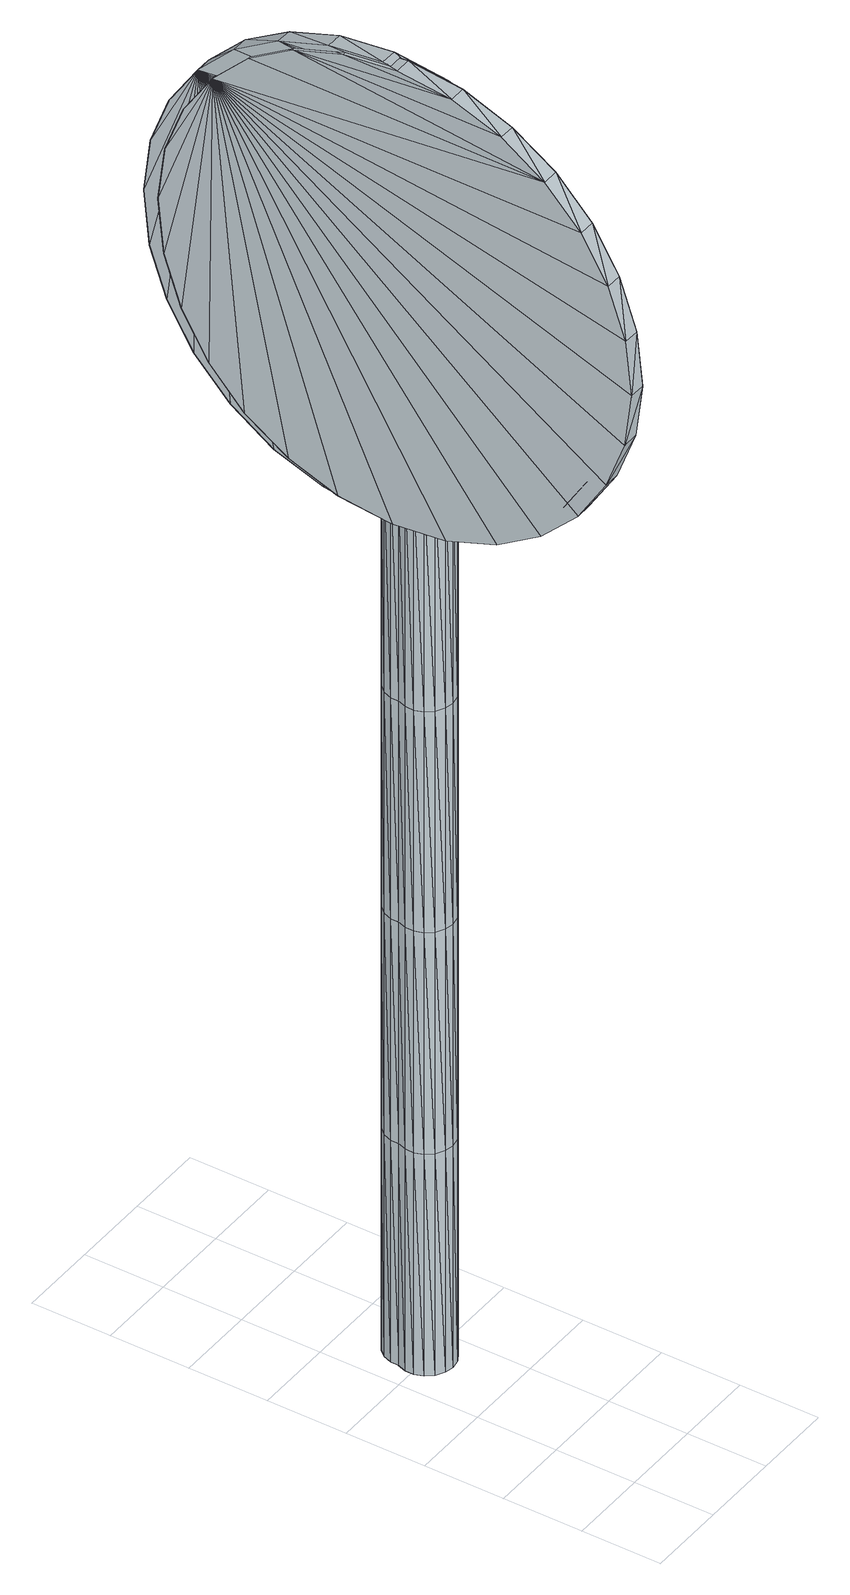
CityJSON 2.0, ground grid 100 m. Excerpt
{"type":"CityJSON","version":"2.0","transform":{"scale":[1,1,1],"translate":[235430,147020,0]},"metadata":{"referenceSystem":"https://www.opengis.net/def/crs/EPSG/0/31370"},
"CityObjects":{
"object1":{"type":"GenericCityObject","attributes":{"cluster":68,"mean_distance_to_centroid":0.174,"new_centroid_x":235377.86,"new_centroid_y":147401.66,"mean_distance_to_camera":8.64,"H1":0,"H2":0,"Z_final":110.26,"cluster2":-1,"proj_x":235378.67,"proj_y":147396.34,"id_line":52611,"bearing_l":81.33,"distance":5.38,"orientation":"left","G_obj":261.33},"geometry":[{"type":"MultiSurface","lod":"2","boundaries":[[[0,1,2]],[[2,1,3]],[[3,1,4]],[[4,1,5]],[[5,1,6]],[[1,7,6]],[[1,8,7]],[[1,9,8]],[[1,10,9]],[[1,11,10]],[[1,12,11]],[[1,13,12]],[[1,14,13]],[[15,14,1]],[[16,15,1]],[[17,16,1]],[[18,17,1]],[[0,18,1]],[[19,20,0]],[[19,0,2]],[[21,19,2]],[[21,2,3]],[[21,3,22]],[[22,3,4]],[[22,4,23]],[[23,4,5]],[[23,5,24]],[[24,5,6]],[[24,6,25]],[[25,6,7]],[[25,7,26]],[[26,7,8]],[[26,8,27]],[[8,9,27]],[[27,9,28]],[[9,10,28]],[[10,29,28]],[[10,11,29]],[[11,30,29]],[[11,12,30]],[[30,12,31]],[[31,12,13]],[[31,13,32]],[[32,13,14]],[[32,14,33]],[[33,14,15]],[[33,15,34]],[[34,15,16]],[[34,16,35]],[[35,16,17]],[[36,35,17]],[[18,36,17]],[[20,36,18]],[[20,18,0]],[[37,38,20]],[[37,20,19]],[[39,37,19]],[[21,39,19]],[[39,21,40]],[[40,21,22]],[[40,22,41]],[[41,22,23]],[[41,23,42]],[[42,23,24]],[[42,24,43]],[[43,24,25]],[[43,25,44]],[[44,25,26]],[[26,45,44]],[[26,27,45]],[[27,46,45]],[[27,28,46]],[[28,47,46]],[[28,29,47]],[[47,29,48]],[[29,30,48]],[[48,30,49]],[[49,30,31]],[[49,31,50]],[[50,31,32]],[[50,32,51]],[[51,32,33]],[[51,33,52]],[[52,33,34]],[[52,34,53]],[[53,34,35]],[[54,53,35]],[[54,35,36]],[[38,54,36]],[[38,36,20]],[[55,56,38]],[[55,38,37]],[[57,55,37]],[[57,37,39]],[[57,39,58]],[[58,39,40]],[[58,40,59]],[[59,40,41]],[[59,41,60]],[[60,41,42]],[[60,42,61]],[[61,42,43]],[[61,43,62]],[[62,43,44]],[[44,63,62]],[[44,45,63]],[[45,64,63]],[[45,46,64]],[[46,65,64]],[[46,47,65]],[[47,66,65]],[[47,48,66]],[[66,48,67]],[[67,48,49]],[[67,49,68]],[[68,49,50]],[[68,50,69]],[[69,50,51]],[[69,51,70]],[[70,51,52]],[[70,52,71]],[[71,52,53]],[[72,71,53]],[[72,53,54]],[[56,72,54]],[[56,54,38]],[[73,74,56]],[[73,56,55]],[[75,73,55]],[[75,55,57]],[[75,57,76]],[[76,57,58]],[[76,58,77]],[[77,58,59]],[[77,59,78]],[[78,59,60]],[[78,60,79]],[[79,60,61]],[[79,61,80]],[[80,61,62]],[[62,81,80]],[[62,63,81]],[[63,82,81]],[[63,64,82]],[[64,83,82]],[[64,65,83]],[[65,84,83]],[[65,66,84]],[[84,66,85]],[[85,66,67]],[[85,67,86]],[[86,67,68]],[[86,68,87]],[[87,68,69]],[[87,69,88]],[[88,69,70]],[[88,70,89]],[[89,70,71]],[[90,89,71]],[[90,71,72]],[[74,90,72]],[[74,72,56]],[[91,92,74]],[[91,74,73]],[[93,91,73]],[[93,73,75]],[[93,75,94]],[[94,75,76]],[[94,76,95]],[[95,76,77]],[[95,77,96]],[[96,77,78]],[[96,78,97]],[[97,78,79]],[[97,79,98]],[[98,79,80]],[[80,99,98]],[[80,81,99]],[[81,100,99]],[[81,82,100]],[[82,101,100]],[[82,83,101]],[[83,102,101]],[[83,84,102]],[[102,84,103]],[[103,84,85]],[[103,85,104]],[[104,85,86]],[[104,86,105]],[[105,86,87]],[[105,87,106]],[[106,87,88]],[[106,88,107]],[[107,88,89]],[[108,107,89]],[[108,89,90]],[[92,108,90]],[[92,90,74]],[[92,91,109]],[[91,93,109]],[[93,94,109]],[[94,95,109]],[[95,96,109]],[[109,96,97]],[[109,97,98]],[[109,98,99]],[[109,99,100]],[[109,100,101]],[[109,101,102]],[[109,102,103]],[[109,103,104]],[[105,109,104]],[[106,109,105]],[[107,109,106]],[[108,109,107]],[[92,109,108]],[[110,111,112]],[[113,112,114]],[[115,112,113]],[[116,112,115]],[[117,112,116]],[[118,112,117]],[[119,112,118]],[[120,112,119]],[[121,112,120]],[[122,112,121]],[[122,123,112]],[[123,110,112]],[[111,124,112]],[[124,125,112]],[[125,126,112]],[[126,127,112]],[[127,128,112]],[[128,129,112]],[[129,130,112]],[[130,131,112]],[[112,131,132]],[[131,133,132]],[[131,134,133]],[[133,134,135]],[[133,135,136]],[[135,137,136]],[[133,136,138]],[[136,139,138]],[[136,137,139]],[[137,140,139]],[[137,135,140]],[[135,141,140]],[[135,134,141]],[[134,142,141]],[[134,131,142]],[[131,143,142]],[[131,130,143]],[[143,130,144]],[[144,130,129]],[[144,129,145]],[[145,129,128]],[[145,128,146]],[[146,127,147]],[[147,127,126]],[[147,126,148]],[[148,126,125]],[[148,125,149]],[[149,125,124]],[[150,149,124]],[[150,124,111]],[[151,150,111]],[[151,111,110]],[[152,151,110]],[[152,110,123]],[[146,128,127]],[[153,123,122]],[[154,153,122]],[[154,122,121]],[[155,154,121]],[[155,121,120]],[[156,155,120]],[[156,120,119]],[[157,156,119]],[[157,119,118]],[[157,118,158]],[[158,118,117]],[[158,117,159]],[[153,152,123]],[[159,117,116]],[[159,116,160]],[[160,116,115]],[[160,115,161]],[[161,115,113]],[[161,113,162]],[[162,113,114]],[[162,114,163]],[[163,114,112]],[[163,112,164]],[[164,112,132]],[[132,165,164]],[[132,133,165]],[[133,138,165]],[[138,139,140]],[[161,162,163]],[[160,161,163]],[[159,160,163]],[[158,159,163]],[[157,158,163]],[[156,157,163]],[[155,156,163]],[[154,155,163]],[[153,154,163]],[[153,163,152]],[[152,163,151]],[[151,163,150]],[[150,163,149]],[[149,163,148]],[[148,163,147]],[[147,163,146]],[[146,163,145]],[[145,163,144]],[[144,163,143]],[[143,163,142]],[[163,164,142]],[[142,164,165]],[[142,165,141]],[[165,140,141]],[[165,138,140]],[[166,167,168]],[[168,167,169]],[[170,168,169]],[[170,169,171]],[[170,171,172]],[[172,171,173]],[[172,173,174]],[[174,173,175]],[[174,175,176]],[[176,175,177]],[[176,177,178]],[[178,177,179]],[[178,179,180]],[[180,179,181]],[[180,181,182]],[[182,181,183]],[[182,183,184]],[[184,183,185]],[[184,185,186]],[[186,185,187]],[[186,187,188]],[[188,187,189]],[[188,189,190]],[[190,189,191]],[[192,190,191]],[[192,191,193]],[[194,192,193]],[[194,193,195]],[[196,194,195]],[[196,195,197]],[[198,196,197]],[[198,197,199]],[[200,198,199]],[[200,199,201]],[[202,200,201]],[[202,201,203]],[[204,202,203]],[[204,203,205]],[[206,204,205]],[[206,205,207]],[[208,206,207]],[[208,207,209]],[[210,208,209]],[[210,209,211]],[[212,210,211]],[[212,211,213]],[[214,212,213]],[[214,213,215]],[[216,214,215]],[[216,215,217]],[[216,217,218]],[[218,217,219]],[[218,219,220]],[[220,219,221]],[[220,221,222]],[[222,221,223]],[[222,223,224]],[[224,223,225]],[[224,225,226]],[[226,225,227]],[[226,227,228]],[[228,227,229]],[[228,229,230]],[[230,229,231]],[[230,231,232]],[[232,231,233]],[[232,233,234]],[[234,233,235]],[[234,235,236]],[[236,235,237]],[[238,236,237]],[[238,237,239]],[[238,239,240]],[[240,239,241]],[[241,242,240]],[[241,243,242]],[[242,243,244]],[[244,243,245]],[[244,245,246]],[[246,245,247]],[[246,247,248]],[[248,247,249]],[[248,249,250]],[[250,249,251]],[[250,251,252]],[[252,251,253]],[[252,253,254]],[[254,253,255]],[[254,255,256]],[[256,255,257]],[[256,257,258]],[[258,257,259]],[[258,259,260]],[[260,259,261]],[[260,261,262]],[[262,261,263]],[[262,263,264]],[[264,263,265]],[[264,265,266]],[[266,265,267]],[[267,268,266]],[[267,269,268]],[[269,270,268]],[[269,271,270]],[[271,272,270]],[[271,273,272]],[[273,274,272]],[[273,275,274]],[[275,276,274]],[[275,277,276]],[[277,278,276]],[[277,279,278]],[[279,280,278]],[[279,281,280]],[[281,282,280]],[[281,283,282]],[[283,284,282]],[[283,285,284]],[[285,286,284]],[[285,287,286]],[[287,288,286]],[[287,289,288]],[[288,289,290]],[[290,289,291]],[[290,291,292]],[[292,291,293]],[[292,293,294]],[[294,293,295]],[[294,295,296]],[[296,295,297]],[[296,297,298]],[[298,297,299]],[[298,299,300]],[[300,299,301]],[[300,301,302]],[[302,301,303]],[[302,303,304]],[[304,303,305]],[[304,305,306]],[[306,305,307]],[[306,307,308]],[[308,307,309]],[[308,309,310]],[[310,309,311]],[[311,166,310]],[[311,167,166]],[[169,167,311]],[[169,311,171]],[[171,311,309]],[[173,171,309]],[[173,309,307]],[[175,173,307]],[[175,307,305]],[[177,175,305]],[[177,305,303]],[[179,177,303]],[[179,303,301]],[[181,179,301]],[[181,301,299]],[[183,181,299]],[[183,299,297]],[[183,297,295]],[[185,183,295]],[[185,295,293]],[[187,185,293]],[[187,293,291]],[[189,187,291]],[[189,291,289]],[[189,289,287]],[[189,287,285]],[[191,189,285]],[[191,285,283]],[[193,191,283]],[[195,193,283]],[[195,283,281]],[[197,195,281]],[[199,197,281]],[[201,199,281]],[[201,281,279]],[[203,201,279]],[[205,203,279]],[[205,279,277]],[[205,277,207]],[[207,277,209]],[[209,277,275]],[[209,275,211]],[[211,275,273]],[[211,273,213]],[[213,273,271]],[[213,271,215]],[[215,271,269]],[[215,269,217]],[[217,269,219]],[[219,269,267]],[[219,267,221]],[[221,267,265]],[[221,265,223]],[[223,265,263]],[[223,263,225]],[[225,263,261]],[[225,261,227]],[[227,261,259]],[[227,259,229]],[[229,259,257]],[[229,257,255]],[[229,255,231]],[[231,255,253]],[[231,253,233]],[[233,253,251]],[[233,251,235]],[[251,249,235]],[[235,249,247]],[[235,247,237]],[[247,245,237]],[[237,245,243]],[[237,243,239]],[[239,243,241]],[[238,240,242]],[[168,310,166]],[[170,310,168]],[[170,308,310]],[[172,308,170]],[[172,306,308]],[[174,306,172]],[[174,304,306]],[[176,304,174]],[[176,302,304]],[[178,302,176]],[[178,300,302]],[[180,300,178]],[[180,298,300]],[[182,298,180]],[[182,296,298]],[[182,294,296]],[[184,294,182]],[[184,292,294]],[[186,292,184]],[[186,290,292]],[[188,290,186]],[[188,288,290]],[[188,286,288]],[[188,284,286]],[[190,284,188]],[[190,282,284]],[[192,282,190]],[[194,282,192]],[[194,280,282]],[[196,280,194]],[[198,280,196]],[[200,280,198]],[[200,278,280]],[[202,278,200]],[[204,278,202]],[[204,276,278]],[[204,206,276]],[[206,208,276]],[[208,274,276]],[[208,210,274]],[[210,272,274]],[[210,212,272]],[[212,270,272]],[[212,214,270]],[[214,268,270]],[[214,216,268]],[[216,218,268]],[[218,266,268]],[[218,220,266]],[[220,264,266]],[[220,222,264]],[[222,262,264]],[[222,224,262]],[[224,260,262]],[[224,226,260]],[[226,258,260]],[[226,228,258]],[[228,256,258]],[[228,254,256]],[[228,230,254]],[[230,252,254]],[[230,232,252]],[[232,250,252]],[[232,234,250]],[[250,234,248]],[[234,246,248]],[[234,236,246]],[[246,236,244]],[[236,242,244]],[[236,238,242]],[[312,313,314]],[[314,313,315]],[[316,314,315]],[[316,315,317]],[[316,317,318]],[[318,317,319]],[[318,319,320]],[[320,319,321]],[[320,321,322]],[[322,321,323]],[[322,323,324]],[[324,323,325]],[[324,325,326]],[[326,325,327]],[[326,327,328]],[[328,327,329]],[[328,329,330]],[[330,329,331]],[[330,331,332]],[[332,331,333]],[[332,333,334]],[[334,333,335]],[[334,335,336]],[[336,335,337]],[[338,336,337]],[[338,337,339]],[[340,338,339]],[[340,339,341]],[[342,340,341]],[[342,341,343]],[[344,342,343]],[[344,343,345]],[[346,344,345]],[[346,345,347]],[[348,346,347]],[[348,347,349]],[[350,348,349]],[[350,349,351]],[[352,350,351]],[[352,351,353]],[[354,352,353]],[[354,353,355]],[[356,354,355]],[[356,355,357]],[[358,356,357]],[[358,357,359]],[[360,358,359]],[[360,359,361]],[[362,360,361]],[[362,361,363]],[[362,363,364]],[[364,363,365]],[[364,365,366]],[[366,365,367]],[[366,367,368]],[[368,367,369]],[[368,369,370]],[[370,369,371]],[[370,371,372]],[[372,371,373]],[[372,373,374]],[[374,373,375]],[[374,375,376]],[[376,375,377]],[[376,377,378]],[[378,377,379]],[[378,379,380]],[[380,379,381]],[[380,381,382]],[[382,381,383]],[[384,382,383]],[[384,383,385]],[[384,385,386]],[[386,385,387]],[[387,388,386]],[[387,389,388]],[[388,389,390]],[[390,389,391]],[[390,391,392]],[[392,391,393]],[[392,393,394]],[[394,393,395]],[[394,395,396]],[[396,395,397]],[[396,397,398]],[[398,397,399]],[[398,399,400]],[[400,399,401]],[[400,401,402]],[[402,401,403]],[[402,403,404]],[[404,403,405]],[[404,405,406]],[[406,405,407]],[[406,407,408]],[[408,407,409]],[[408,409,410]],[[410,409,411]],[[410,411,412]],[[412,411,413]],[[413,414,412]],[[413,415,414]],[[415,416,414]],[[415,417,416]],[[417,418,416]],[[417,419,418]],[[419,420,418]],[[419,421,420]],[[421,422,420]],[[421,423,422]],[[423,424,422]],[[423,425,424]],[[425,426,424]],[[425,427,426]],[[427,428,426]],[[427,429,428]],[[429,430,428]],[[429,431,430]],[[431,432,430]],[[431,433,432]],[[433,434,432]],[[433,435,434]],[[434,435,436]],[[436,435,437]],[[436,437,438]],[[438,437,439]],[[438,439,440]],[[440,439,441]],[[440,441,442]],[[442,441,443]],[[442,443,444]],[[444,443,445]],[[444,445,446]],[[446,445,447]],[[446,447,448]],[[448,447,449]],[[448,449,450]],[[450,449,451]],[[450,451,452]],[[452,451,453]],[[452,453,454]],[[454,453,455]],[[454,455,456]],[[456,455,457]],[[457,312,456]],[[457,313,312]],[[315,313,457]],[[315,457,317]],[[317,457,455]],[[319,317,455]],[[319,455,453]],[[321,319,453]],[[321,453,451]],[[323,321,451]],[[323,451,449]],[[325,323,449]],[[325,449,447]],[[327,325,447]],[[327,447,445]],[[329,327,445]],[[329,445,443]],[[329,443,441]],[[331,329,441]],[[331,441,439]],[[333,331,439]],[[333,439,437]],[[335,333,437]],[[335,437,435]],[[335,435,433]],[[335,433,431]],[[337,335,431]],[[337,431,429]],[[339,337,429]],[[341,339,429]],[[341,429,427]],[[343,341,427]],[[345,343,427]],[[347,345,427]],[[347,427,425]],[[349,347,425]],[[351,349,425]],[[351,425,423]],[[351,423,353]],[[353,423,355]],[[355,423,421]],[[355,421,357]],[[357,421,419]],[[357,419,359]],[[359,419,417]],[[359,417,361]],[[361,417,415]],[[361,415,363]],[[363,415,365]],[[365,415,413]],[[365,413,367]],[[367,413,411]],[[367,411,369]],[[369,411,409]],[[369,409,371]],[[371,409,407]],[[371,407,373]],[[373,407,405]],[[373,405,375]],[[375,405,403]],[[375,403,401]],[[375,401,377]],[[377,401,399]],[[377,399,379]],[[379,399,397]],[[379,397,381]],[[397,395,381]],[[381,395,393]],[[381,393,383]],[[393,391,383]],[[383,391,389]],[[383,389,385]],[[385,389,387]],[[384,386,388]],[[314,456,312]],[[316,456,314]],[[316,454,456]],[[318,454,316]],[[318,452,454]],[[320,452,318]],[[320,450,452]],[[322,450,320]],[[322,448,450]],[[324,448,322]],[[324,446,448]],[[326,446,324]],[[326,444,446]],[[328,444,326]],[[328,442,444]],[[328,440,442]],[[330,440,328]],[[330,438,440]],[[332,438,330]],[[332,436,438]],[[334,436,332]],[[334,434,436]],[[334,432,434]],[[334,430,432]],[[336,430,334]],[[336,428,430]],[[338,428,336]],[[340,428,338]],[[340,426,428]],[[342,426,340]],[[344,426,342]],[[346,426,344]],[[346,424,426]],[[348,424,346]],[[350,424,348]],[[350,422,424]],[[350,352,422]],[[352,354,422]],[[354,420,422]],[[354,356,420]],[[356,418,420]],[[356,358,418]],[[358,416,418]],[[358,360,416]],[[360,414,416]],[[360,362,414]],[[362,364,414]],[[364,412,414]],[[364,366,412]],[[366,410,412]],[[366,368,410]],[[368,408,410]],[[368,370,408]],[[370,406,408]],[[370,372,406]],[[372,404,406]],[[372,374,404]],[[374,402,404]],[[374,400,402]],[[374,376,400]],[[376,398,400]],[[376,378,398]],[[378,396,398]],[[378,380,396]],[[396,380,394]],[[380,392,394]],[[380,382,392]],[[392,382,390]],[[382,388,390]],[[382,384,388]]]}]},
"object2":{"type":"GenericCityObject","attributes":{"cluster":67,"mean_distance_to_centroid":0.0641,"new_centroid_x":235381.95,"new_centroid_y":147422.71,"mean_distance_to_camera":8.84,"H1":0,"H2":0,"Z_final":111.17,"cluster2":-1,"proj_x":235376.23,"proj_y":147419.39,"id_line":25244,"bearing_l":149.86,"distance":6.61,"orientation":"left","G_obj":329.86},"geometry":[{"type":"MultiSurface","lod":"2","boundaries":[[[458,459,460]],[[460,459,461]],[[461,459,462]],[[462,459,463]],[[463,459,464]],[[459,465,464]],[[459,466,465]],[[459,467,466]],[[459,468,467]],[[459,469,468]],[[459,470,469]],[[459,471,470]],[[459,472,471]],[[473,472,459]],[[474,473,459]],[[475,474,459]],[[476,475,459]],[[458,476,459]],[[477,478,458]],[[477,458,460]],[[479,477,460]],[[479,460,461]],[[479,461,480]],[[480,461,462]],[[480,462,481]],[[481,462,463]],[[481,463,482]],[[482,463,464]],[[482,464,483]],[[483,464,465]],[[483,465,484]],[[484,465,466]],[[484,466,485]],[[466,467,485]],[[485,467,486]],[[467,468,486]],[[468,487,486]],[[468,469,487]],[[469,488,487]],[[469,470,488]],[[488,470,489]],[[489,470,471]],[[489,471,490]],[[490,471,472]],[[490,472,491]],[[491,472,473]],[[491,473,492]],[[492,473,474]],[[492,474,493]],[[493,474,475]],[[494,493,475]],[[476,494,475]],[[478,494,476]],[[478,476,458]],[[495,496,478]],[[495,478,477]],[[497,495,477]],[[479,497,477]],[[497,479,498]],[[498,479,480]],[[498,480,499]],[[499,480,481]],[[499,481,500]],[[500,481,482]],[[500,482,501]],[[501,482,483]],[[501,483,502]],[[502,483,484]],[[484,503,502]],[[484,485,503]],[[485,504,503]],[[485,486,504]],[[486,505,504]],[[486,487,505]],[[505,487,506]],[[487,488,506]],[[506,488,507]],[[507,488,489]],[[507,489,508]],[[508,489,490]],[[508,490,509]],[[509,490,491]],[[509,491,510]],[[510,491,492]],[[510,492,511]],[[511,492,493]],[[512,511,493]],[[512,493,494]],[[496,512,494]],[[496,494,478]],[[513,514,496]],[[513,496,495]],[[515,513,495]],[[515,495,497]],[[515,497,516]],[[516,497,498]],[[516,498,517]],[[517,498,499]],[[517,499,518]],[[518,499,500]],[[518,500,519]],[[519,500,501]],[[519,501,520]],[[520,501,502]],[[502,521,520]],[[502,503,521]],[[503,522,521]],[[503,504,522]],[[504,523,522]],[[504,505,523]],[[505,524,523]],[[505,506,524]],[[524,506,525]],[[525,506,507]],[[525,507,526]],[[526,507,508]],[[526,508,527]],[[527,508,509]],[[527,509,528]],[[528,509,510]],[[528,510,529]],[[529,510,511]],[[530,529,511]],[[530,511,512]],[[514,530,512]],[[514,512,496]],[[531,532,514]],[[531,514,513]],[[533,531,513]],[[533,513,515]],[[533,515,534]],[[534,515,516]],[[534,516,535]],[[535,516,517]],[[535,517,536]],[[536,517,518]],[[536,518,537]],[[537,518,519]],[[537,519,538]],[[538,519,520]],[[520,539,538]],[[520,521,539]],[[521,540,539]],[[521,522,540]],[[522,541,540]],[[522,523,541]],[[523,542,541]],[[523,524,542]],[[542,524,543]],[[543,524,525]],[[543,525,544]],[[544,525,526]],[[544,526,545]],[[545,526,527]],[[545,527,546]],[[546,527,528]],[[546,528,547]],[[547,528,529]],[[548,547,529]],[[548,529,530]],[[532,548,530]],[[532,530,514]],[[549,550,532]],[[549,532,531]],[[551,549,531]],[[551,531,533]],[[551,533,552]],[[552,533,534]],[[552,534,553]],[[553,534,535]],[[553,535,554]],[[554,535,536]],[[554,536,555]],[[555,536,537]],[[555,537,556]],[[556,537,538]],[[538,557,556]],[[538,539,557]],[[539,558,557]],[[539,540,558]],[[540,559,558]],[[540,541,559]],[[541,560,559]],[[541,542,560]],[[560,542,561]],[[561,542,543]],[[561,543,562]],[[562,543,544]],[[562,544,563]],[[563,544,545]],[[563,545,564]],[[564,545,546]],[[564,546,565]],[[565,546,547]],[[566,565,547]],[[566,547,548]],[[550,566,548]],[[550,548,532]],[[550,549,567]],[[549,551,567]],[[551,552,567]],[[552,553,567]],[[553,554,567]],[[567,554,555]],[[567,555,556]],[[567,556,557]],[[567,557,558]],[[567,558,559]],[[567,559,560]],[[567,560,561]],[[567,561,562]],[[563,567,562]],[[564,567,563]],[[565,567,564]],[[566,567,565]],[[550,567,566]],[[568,569,570]],[[571,570,572]],[[573,570,571]],[[574,570,573]],[[575,570,574]],[[576,570,575]],[[577,570,576]],[[578,570,577]],[[579,570,578]],[[580,570,579]],[[580,581,570]],[[581,568,570]],[[569,582,570]],[[582,583,570]],[[583,584,570]],[[584,585,570]],[[585,586,570]],[[586,587,570]],[[587,588,570]],[[588,589,570]],[[570,589,590]],[[589,591,590]],[[589,592,591]],[[591,592,593]],[[591,593,594]],[[593,595,594]],[[591,594,596]],[[594,597,596]],[[594,595,597]],[[595,598,597]],[[595,593,598]],[[593,599,598]],[[593,592,599]],[[592,600,599]],[[592,589,600]],[[589,601,600]],[[589,588,601]],[[601,588,602]],[[602,588,587]],[[602,587,603]],[[603,587,586]],[[603,586,604]],[[604,585,605]],[[605,585,584]],[[605,584,606]],[[606,584,583]],[[606,583,607]],[[607,583,582]],[[608,607,582]],[[608,582,569]],[[609,608,569]],[[609,569,568]],[[610,609,568]],[[610,568,581]],[[604,586,585]],[[611,581,580]],[[612,611,580]],[[612,580,579]],[[613,612,579]],[[613,579,578]],[[614,613,578]],[[614,578,577]],[[615,614,577]],[[615,577,576]],[[615,576,616]],[[616,576,575]],[[616,575,617]],[[611,610,581]],[[617,575,574]],[[617,574,618]],[[618,574,573]],[[618,573,619]],[[619,573,571]],[[619,571,620]],[[620,571,572]],[[620,572,621]],[[621,572,570]],[[621,570,622]],[[622,570,590]],[[590,623,622]],[[590,591,623]],[[591,596,623]],[[596,597,598]],[[619,620,621]],[[618,619,621]],[[617,618,621]],[[616,617,621]],[[615,616,621]],[[614,615,621]],[[613,614,621]],[[612,613,621]],[[611,612,621]],[[611,621,610]],[[610,621,609]],[[609,621,608]],[[608,621,607]],[[607,621,606]],[[606,621,605]],[[605,621,604]],[[604,621,603]],[[603,621,602]],[[602,621,601]],[[601,621,600]],[[621,622,600]],[[600,622,623]],[[600,623,599]],[[623,598,599]],[[623,596,598]],[[624,625,626]],[[626,625,627]],[[628,626,627]],[[628,627,629]],[[628,629,630]],[[630,629,631]],[[630,631,632]],[[632,631,633]],[[632,633,634]],[[634,633,635]],[[634,635,636]],[[636,635,637]],[[636,637,638]],[[638,637,639]],[[638,639,640]],[[640,639,641]],[[640,641,642]],[[642,641,643]],[[642,643,644]],[[644,643,645]],[[644,645,646]],[[646,645,647]],[[646,647,648]],[[648,647,649]],[[650,648,649]],[[650,649,651]],[[652,650,651]],[[652,651,653]],[[654,652,653]],[[654,653,655]],[[656,654,655]],[[656,655,657]],[[658,656,657]],[[658,657,659]],[[660,658,659]],[[660,659,661]],[[662,660,661]],[[662,661,663]],[[664,662,663]],[[664,663,665]],[[666,664,665]],[[666,665,667]],[[668,666,667]],[[668,667,669]],[[670,668,669]],[[670,669,671]],[[672,670,671]],[[672,671,673]],[[674,672,673]],[[674,673,675]],[[674,675,676]],[[676,675,677]],[[676,677,678]],[[678,677,679]],[[678,679,680]],[[680,679,681]],[[680,681,682]],[[682,681,683]],[[682,683,684]],[[684,683,685]],[[684,685,686]],[[686,685,687]],[[686,687,688]],[[688,687,689]],[[688,689,690]],[[690,689,691]],[[690,691,692]],[[692,691,693]],[[692,693,694]],[[694,693,695]],[[694,695,696]],[[696,695,697]],[[698,696,697]],[[698,697,699]],[[698,699,700]],[[700,699,701]],[[701,702,700]],[[701,703,702]],[[702,703,704]],[[704,703,705]],[[704,705,706]],[[706,705,707]],[[706,707,708]],[[708,707,709]],[[708,709,710]],[[710,709,711]],[[710,711,712]],[[712,711,713]],[[712,713,714]],[[714,713,715]],[[714,715,716]],[[716,715,717]],[[716,717,718]],[[718,717,719]],[[718,719,720]],[[720,719,721]],[[720,721,722]],[[722,721,723]],[[722,723,724]],[[724,723,725]],[[724,725,726]],[[726,725,727]],[[727,728,726]],[[727,729,728]],[[729,730,728]],[[729,731,730]],[[731,732,730]],[[731,733,732]],[[733,734,732]],[[733,735,734]],[[735,736,734]],[[735,737,736]],[[737,738,736]],[[737,739,738]],[[739,740,738]],[[739,741,740]],[[741,742,740]],[[741,743,742]],[[743,744,742]],[[743,745,744]],[[745,746,744]],[[745,747,746]],[[747,748,746]],[[747,749,748]],[[748,749,750]],[[750,749,751]],[[750,751,752]],[[752,751,753]],[[752,753,754]],[[754,753,755]],[[754,755,756]],[[756,755,757]],[[756,757,758]],[[758,757,759]],[[758,759,760]],[[760,759,761]],[[760,761,762]],[[762,761,763]],[[762,763,764]],[[764,763,765]],[[764,765,766]],[[766,765,767]],[[766,767,768]],[[768,767,769]],[[768,769,770]],[[770,769,771]],[[771,624,770]],[[771,625,624]],[[627,625,771]],[[627,771,629]],[[629,771,769]],[[631,629,769]],[[631,769,767]],[[633,631,767]],[[633,767,765]],[[635,633,765]],[[635,765,763]],[[637,635,763]],[[637,763,761]],[[639,637,761]],[[639,761,759]],[[641,639,759]],[[641,759,757]],[[641,757,755]],[[643,641,755]],[[643,755,753]],[[645,643,753]],[[645,753,751]],[[647,645,751]],[[647,751,749]],[[647,749,747]],[[647,747,745]],[[649,647,745]],[[649,745,743]],[[651,649,743]],[[653,651,743]],[[653,743,741]],[[655,653,741]],[[657,655,741]],[[659,657,741]],[[659,741,739]],[[661,659,739]],[[663,661,739]],[[663,739,737]],[[663,737,665]],[[665,737,667]],[[667,737,735]],[[667,735,669]],[[669,735,733]],[[669,733,671]],[[671,733,731]],[[671,731,673]],[[673,731,729]],[[673,729,675]],[[675,729,677]],[[677,729,727]],[[677,727,679]],[[679,727,681]],[[681,727,725]],[[681,725,683]],[[683,725,723]],[[683,723,685]],[[685,723,721]],[[685,721,687]],[[687,721,719]],[[687,719,689]],[[689,719,717]],[[689,717,715]],[[689,715,691]],[[691,715,713]],[[691,713,693]],[[693,713,711]],[[693,711,695]],[[711,709,695]],[[695,709,707]],[[695,707,697]],[[707,705,697]],[[697,705,703]],[[697,703,699]],[[699,703,701]],[[698,700,702]],[[626,770,624]],[[628,770,626]],[[628,768,770]],[[630,768,628]],[[630,766,768]],[[632,766,630]],[[632,764,766]],[[634,764,632]],[[634,762,764]],[[636,762,634]],[[636,760,762]],[[638,760,636]],[[638,758,760]],[[640,758,638]],[[640,756,758]],[[640,754,756]],[[642,754,640]],[[642,752,754]],[[644,752,642]],[[644,750,752]],[[646,750,644]],[[646,748,750]],[[646,746,748]],[[646,744,746]],[[648,744,646]],[[648,742,744]],[[650,742,648]],[[652,742,650]],[[652,740,742]],[[654,740,652]],[[656,740,654]],[[658,740,656]],[[658,738,740]],[[660,738,658]],[[662,738,660]],[[662,736,738]],[[662,664,736]],[[664,666,736]],[[666,734,736]],[[666,668,734]],[[668,732,734]],[[668,670,732]],[[670,730,732]],[[670,672,730]],[[672,728,730]],[[672,674,728]],[[674,676,728]],[[676,726,728]],[[676,678,726]],[[678,680,726]],[[680,724,726]],[[680,682,724]],[[682,722,724]],[[682,684,722]],[[684,720,722]],[[684,686,720]],[[686,718,720]],[[686,688,718]],[[688,716,718]],[[688,714,716]],[[688,690,714]],[[690,712,714]],[[690,692,712]],[[692,710,712]],[[692,694,710]],[[710,694,708]],[[694,706,708]],[[694,696,706]],[[706,696,704]],[[696,702,704]],[[696,698,702]],[[772,773,774]],[[774,773,775]],[[776,774,775]],[[776,775,777]],[[776,777,778]],[[778,777,779]],[[778,779,780]],[[780,779,781]],[[780,781,782]],[[782,781,783]],[[782,783,784]],[[784,783,785]],[[784,785,786]],[[786,785,787]],[[786,787,788]],[[788,787,789]],[[788,789,790]],[[790,789,791]],[[790,791,792]],[[792,791,793]],[[792,793,794]],[[794,793,795]],[[794,795,796]],[[796,795,797]],[[798,796,797]],[[798,797,799]],[[800,798,799]],[[800,799,801]],[[802,800,801]],[[802,801,803]],[[804,802,803]],[[804,803,805]],[[806,804,805]],[[806,805,807]],[[808,806,807]],[[808,807,809]],[[810,808,809]],[[810,809,811]],[[812,810,811]],[[812,811,813]],[[814,812,813]],[[814,813,815]],[[816,814,815]],[[816,815,817]],[[818,816,817]],[[818,817,819]],[[820,818,819]],[[820,819,821]],[[822,820,821]],[[822,821,823]],[[822,823,824]],[[824,823,825]],[[824,825,826]],[[826,825,827]],[[826,827,828]],[[828,827,829]],[[828,829,830]],[[830,829,831]],[[830,831,832]],[[832,831,833]],[[832,833,834]],[[834,833,835]],[[834,835,836]],[[836,835,837]],[[836,837,838]],[[838,837,839]],[[838,839,840]],[[840,839,841]],[[840,841,842]],[[842,841,843]],[[842,843,844]],[[844,843,845]],[[846,844,845]],[[846,845,847]],[[846,847,848]],[[848,847,849]],[[849,850,848]],[[849,851,850]],[[850,851,852]],[[852,851,853]],[[852,853,854]],[[854,853,855]],[[854,855,856]],[[856,855,857]],[[856,857,858]],[[858,857,859]],[[858,859,860]],[[860,859,861]],[[860,861,862]],[[862,861,863]],[[862,863,864]],[[864,863,865]],[[864,865,866]],[[866,865,867]],[[866,867,868]],[[868,867,869]],[[868,869,870]],[[870,869,871]],[[870,871,872]],[[872,871,873]],[[872,873,874]],[[874,873,875]],[[875,876,874]],[[875,877,876]],[[877,878,876]],[[877,879,878]],[[879,880,878]],[[879,881,880]],[[881,882,880]],[[881,883,882]],[[883,884,882]],[[883,885,884]],[[885,886,884]],[[885,887,886]],[[887,888,886]],[[887,889,888]],[[889,890,888]],[[889,891,890]],[[891,892,890]],[[891,893,892]],[[893,894,892]],[[893,895,894]],[[895,896,894]],[[895,897,896]],[[896,897,898]],[[898,897,899]],[[898,899,900]],[[900,899,901]],[[900,901,902]],[[902,901,903]],[[902,903,904]],[[904,903,905]],[[904,905,906]],[[906,905,907]],[[906,907,908]],[[908,907,909]],[[908,909,910]],[[910,909,911]],[[910,911,912]],[[912,911,913]],[[912,913,914]],[[914,913,915]],[[914,915,916]],[[916,915,917]],[[916,917,918]],[[918,917,919]],[[919,772,918]],[[919,773,772]],[[775,773,919]],[[775,919,777]],[[777,919,917]],[[779,777,917]],[[779,917,915]],[[781,779,915]],[[781,915,913]],[[783,781,913]],[[783,913,911]],[[785,783,911]],[[785,911,909]],[[787,785,909]],[[787,909,907]],[[789,787,907]],[[789,907,905]],[[789,905,903]],[[791,789,903]],[[791,903,901]],[[793,791,901]],[[793,901,899]],[[795,793,899]],[[795,899,897]],[[795,897,895]],[[795,895,893]],[[797,795,893]],[[797,893,891]],[[799,797,891]],[[801,799,891]],[[801,891,889]],[[803,801,889]],[[805,803,889]],[[807,805,889]],[[807,889,887]],[[809,807,887]],[[811,809,887]],[[811,887,885]],[[811,885,813]],[[813,885,815]],[[815,885,883]],[[815,883,817]],[[817,883,881]],[[817,881,819]],[[819,881,879]],[[819,879,821]],[[821,879,877]],[[821,877,823]],[[823,877,825]],[[825,877,875]],[[825,875,827]],[[827,875,829]],[[829,875,873]],[[829,873,831]],[[831,873,871]],[[831,871,833]],[[833,871,869]],[[833,869,835]],[[835,869,867]],[[835,867,837]],[[837,867,865]],[[837,865,863]],[[837,863,839]],[[839,863,861]],[[839,861,841]],[[841,861,859]],[[841,859,843]],[[859,857,843]],[[843,857,855]],[[843,855,845]],[[855,853,845]],[[845,853,851]],[[845,851,847]],[[847,851,849]],[[846,848,850]],[[774,918,772]],[[776,918,774]],[[776,916,918]],[[778,916,776]],[[778,914,916]],[[780,914,778]],[[780,912,914]],[[782,912,780]],[[782,910,912]],[[784,910,782]],[[784,908,910]],[[786,908,784]],[[786,906,908]],[[788,906,786]],[[788,904,906]],[[788,902,904]],[[790,902,788]],[[790,900,902]],[[792,900,790]],[[792,898,900]],[[794,898,792]],[[794,896,898]],[[794,894,896]],[[794,892,894]],[[796,892,794]],[[796,890,892]],[[798,890,796]],[[800,890,798]],[[800,888,890]],[[802,888,800]],[[804,888,802]],[[806,888,804]],[[806,886,888]],[[808,886,806]],[[810,886,808]],[[810,884,886]],[[810,812,884]],[[812,814,884]],[[814,882,884]],[[814,816,882]],[[816,880,882]],[[816,818,880]],[[818,878,880]],[[818,820,878]],[[820,876,878]],[[820,822,876]],[[822,824,876]],[[824,874,876]],[[824,826,874]],[[826,828,874]],[[828,872,874]],[[828,830,872]],[[830,870,872]],[[830,832,870]],[[832,868,870]],[[832,834,868]],[[834,866,868]],[[834,836,866]],[[836,864,866]],[[836,862,864]],[[836,838,862]],[[838,860,862]],[[838,840,860]],[[840,858,860]],[[840,842,858]],[[858,842,856]],[[842,854,856]],[[842,844,854]],[[854,844,852]],[[844,850,852]],[[844,846,850]]]}]}
},
"vertices":[
[57,336,2],[57,303,2],[69,334,2],[79,328,2],[86,319,2],[90,308,2],[90,297,2],[86,286,2],[79,277,2],[69,271,2],[57,269,2],[46,271,2],[35,277,2],[28,286,2],[24,297,2],[24,308,2],[28,319,2],[35,328,2],[46,334,2],[69,334,300],[57,336,300],[79,328,300],[86,319,300],[90,308,300],[90,297,300],[86,286,300],[79,277,300],[69,271,300],[57,269,300],[46,271,300],[35,277,300],[28,286,300],[24,297,300],[24,308,300],[28,319,300],[35,328,300],[46,334,300],[69,334,598],[57,336,598],[79,328,598],[86,319,598],[90,308,598],[90,297,598],[86,286,598],[79,277,598],[69,271,598],[57,269,598],[46,271,598],[35,277,598],[28,286,598],[24,297,598],[24,308,598],[28,319,598],[35,328,598],[46,334,598],[69,334,895],[57,336,895],[79,328,895],[86,319,895],[90,308,895],[90,297,895],[86,286,895],[79,277,895],[69,271,895],[57,269,895],[46,271,895],[35,277,895],[28,286,895],[24,297,895],[24,308,895],[28,319,895],[35,328,895],[46,334,895],[69,334,1193],[57,336,1193],[79,328,1193],[86,319,1193],[90,308,1193],[90,297,1193],[86,286,1193],[79,277,1193],[69,271,1193],[57,269,1193],[46,271,1193],[35,277,1193],[28,286,1193],[24,297,1193],[24,308,1193],[28,319,1193],[35,328,1193],[46,334,1193],[69,334,1491],[57,336,1491],[79,328,1491],[86,319,1491],[90,308,1491],[90,297,1491],[86,286,1491],[79,277,1491],[69,271,1491],[57,269,1491],[46,271,1491],[35,277,1491],[28,286,1491],[24,297,1491],[24,308,1491],[28,319,1491],[35,328,1491],[46,334,1491],[57,303,1491],[22,176,1185],[22,120,1221],[31,544,1645],[29,603,1525],[30,580,1589],[28,611,1456],[27,603,1387],[25,580,1324],[24,544,1268],[23,498,1221],[23,442,1185],[22,378,1162],[22,309,1154],[21,240,1162],[23,73,1268],[23,38,1324],[25,15,1387],[26,7,1456],[27,15,1525],[28,38,1589],[29,73,1645],[30,120,1692],[32,498,1692],[32,442,1727],[31,176,1727],[32,240,1750],[32,378,1750],[32,309,1758],[11,378,1750],[11,309,1758],[11,240,1750],[10,176,1728],[9,120,1692],[8,73,1645],[7,38,1589],[6,15,1526],[5,7,1457],[4,15,1387],[3,38,1324],[2,73,1268],[1,120,1221],[1,176,1185],[0,240,1163],[1,309,1155],[1,378,1163],[2,442,1185],[2,498,1221],[3,544,1268],[5,580,1324],[6,603,1387],[7,611,1457],[8,603,1526],[9,580,1589],[10,544,1645],[11,498,1692],[11,442,1728],[14,413,1304],[14,413,1265],[47,412,1304],[47,412,1265],[47,393,1304],[47,393,1265],[69,385,1304],[69,385,1265],[73,384,1304],[73,384,1265],[76,382,1304],[76,382,1265],[80,380,1304],[80,380,1265],[83,378,1304],[83,378,1265],[86,376,1304],[86,376,1265],[90,374,1304],[90,374,1265],[93,372,1304],[93,372,1265],[103,365,1304],[103,365,1265],[105,362,1304],[105,362,1265],[108,360,1304],[108,360,1265],[110,357,1304],[110,357,1265],[111,354,1304],[111,354,1265],[112,350,1304],[112,350,1265],[113,347,1304],[113,347,1265],[113,343,1304],[113,343,1265],[112,308,1304],[112,308,1265],[110,289,1304],[110,289,1265],[109,284,1304],[109,284,1265],[107,280,1304],[107,280,1265],[105,275,1304],[105,275,1265],[103,271,1304],[103,271,1265],[99,267,1304],[99,267,1265],[96,264,1304],[96,264,1265],[91,261,1304],[91,261,1265],[87,258,1304],[87,258,1265],[82,256,1304],[82,256,1265],[77,254,1304],[77,254,1265],[72,253,1304],[72,253,1265],[67,252,1304],[67,252,1265],[61,251,1304],[61,251,1265],[56,251,1304],[56,251,1265],[44,251,1304],[44,251,1265],[42,226,1304],[42,226,1265],[13,224,1304],[13,224,1265],[14,255,1304],[14,255,1265],[34,269,1304],[34,269,1265],[50,269,1304],[50,269,1265],[54,268,1304],[54,268,1265],[57,268,1304],[57,268,1265],[61,269,1304],[61,269,1265],[64,269,1304],[64,269,1265],[67,270,1304],[67,270,1265],[70,270,1304],[70,270,1265],[74,271,1304],[74,271,1265],[77,273,1304],[77,273,1265],[79,274,1304],[79,274,1265],[82,276,1304],[82,276,1265],[84,278,1304],[84,278,1265],[85,281,1304],[85,281,1265],[86,284,1304],[86,284,1265],[87,287,1304],[87,287,1265],[89,306,1304],[89,306,1265],[88,343,1304],[88,343,1265],[88,345,1304],[88,345,1265],[88,348,1304],[88,348,1265],[87,350,1304],[87,350,1265],[86,352,1304],[86,352,1265],[84,353,1304],[84,353,1265],[83,355,1304],[83,355,1265],[81,356,1304],[81,356,1265],[78,357,1304],[78,357,1265],[76,358,1304],[76,358,1265],[74,359,1304],[74,359,1265],[71,360,1304],[71,360,1265],[69,361,1304],[69,361,1265],[67,361,1304],[67,361,1265],[64,362,1304],[64,362,1265],[44,366,1304],[44,366,1265],[19,379,1304],[19,379,1265],[22,413,1473],[22,413,1434],[56,412,1473],[56,412,1434],[55,393,1473],[55,393,1434],[77,385,1473],[77,385,1434],[81,384,1473],[81,384,1434],[84,382,1473],[84,382,1434],[88,380,1473],[88,380,1434],[91,378,1473],[91,378,1434],[94,376,1473],[94,376,1434],[98,374,1473],[98,374,1434],[101,372,1473],[101,372,1434],[111,365,1473],[111,365,1434],[113,362,1473],[113,362,1434],[116,360,1473],[116,360,1434],[118,357,1473],[118,357,1434],[119,354,1473],[119,354,1434],[120,350,1473],[120,350,1434],[121,347,1473],[121,347,1434],[121,343,1473],[121,343,1434],[120,308,1473],[120,308,1434],[118,289,1473],[118,289,1434],[117,284,1473],[117,284,1434],[115,280,1473],[115,280,1434],[113,275,1473],[113,275,1434],[111,271,1473],[111,271,1434],[107,267,1473],[107,267,1434],[104,264,1473],[104,264,1434],[99,261,1473],[99,261,1434],[95,258,1473],[95,258,1434],[90,256,1473],[90,256,1434],[85,254,1473],[85,254,1434],[80,253,1473],[80,253,1434],[75,252,1473],[75,252,1434],[69,251,1473],[69,251,1434],[64,251,1473],[64,251,1434],[52,251,1473],[52,251,1434],[50,226,1473],[50,226,1434],[21,224,1473],[21,224,1434],[22,255,1473],[22,255,1434],[42,269,1473],[42,269,1434],[58,269,1473],[58,269,1434],[62,268,1473],[62,268,1434],[65,268,1473],[65,268,1434],[69,269,1473],[69,269,1434],[72,269,1473],[72,269,1434],[75,270,1473],[75,270,1434],[79,270,1473],[79,270,1434],[82,271,1473],[82,271,1434],[85,273,1473],[85,273,1434],[87,274,1473],[87,274,1434],[90,276,1473],[90,276,1434],[92,278,1473],[92,278,1434],[93,281,1473],[93,281,1434],[94,284,1473],[94,284,1434],[95,287,1473],[95,287,1434],[97,306,1473],[97,306,1434],[96,343,1473],[96,343,1434],[96,345,1473],[96,345,1434],[96,348,1473],[96,348,1434],[95,350,1473],[95,350,1434],[94,352,1473],[94,352,1434],[92,353,1473],[92,353,1434],[91,355,1473],[91,355,1434],[89,356,1473],[89,356,1434],[86,357,1473],[86,357,1434],[84,358,1473],[84,358,1434],[82,359,1473],[82,359,1434],[79,360,1473],[79,360,1434],[77,361,1473],[77,361,1434],[75,361,1473],[75,361,1434],[72,362,1473],[72,362,1434],[52,366,1473],[52,366,1434],[28,379,1473],[28,379,1434],
[61,357,2],[61,324,2],[73,355,2],[83,349,2],[90,340,2],[94,329,2],[94,318,2],[90,307,2],[83,298,2],[73,292,2],[61,290,2],[50,292,2],[40,298,2],[32,307,2],[28,318,2],[28,329,2],[32,340,2],[40,349,2],[50,355,2],[73,355,300],[61,357,300],[83,349,300],[90,340,300],[94,329,300],[94,318,300],[90,307,300],[83,298,300],[73,292,300],[61,290,300],[50,292,300],[40,298,300],[32,307,300],[28,318,300],[28,329,300],[32,340,300],[40,349,300],[50,355,300],[73,355,598],[61,357,598],[83,349,598],[90,340,598],[94,329,598],[94,318,598],[90,307,598],[83,298,598],[73,292,598],[61,290,598],[50,292,598],[40,298,598],[32,307,598],[28,318,598],[28,329,598],[32,340,598],[40,349,598],[50,355,598],[73,355,895],[61,357,895],[83,349,895],[90,340,895],[94,329,895],[94,318,895],[90,307,895],[83,298,895],[73,292,895],[61,290,895],[50,292,895],[40,298,895],[32,307,895],[28,318,895],[28,329,895],[32,340,895],[40,349,895],[50,355,895],[73,355,1193],[61,357,1193],[83,349,1193],[90,340,1193],[94,329,1193],[94,318,1193],[90,307,1193],[83,298,1193],[73,292,1193],[61,290,1193],[50,292,1193],[40,298,1193],[32,307,1193],[28,318,1193],[28,329,1193],[32,340,1193],[40,349,1193],[50,355,1193],[73,355,1491],[61,357,1491],[83,349,1491],[90,340,1491],[94,329,1491],[94,318,1491],[90,307,1491],[83,298,1491],[73,292,1491],[61,290,1491],[50,292,1491],[40,298,1491],[32,307,1491],[28,318,1491],[28,329,1491],[32,340,1491],[40,349,1491],[50,355,1491],[61,324,1491],[26,197,1185],[26,141,1221],[35,565,1645],[33,624,1525],[34,601,1589],[32,632,1456],[31,624,1387],[30,601,1324],[28,565,1268],[27,519,1221],[27,463,1185],[26,399,1162],[26,330,1154],[25,261,1162],[27,94,1268],[28,59,1324],[29,36,1387],[30,28,1456],[31,36,1525],[32,59,1589],[33,94,1645],[34,141,1692],[36,519,1692],[36,463,1727],[35,197,1727],[36,261,1750],[36,399,1750],[36,330,1758],[15,399,1750],[15,330,1758],[15,261,1750],[14,197,1728],[13,141,1692],[12,94,1645],[11,59,1589],[10,36,1526],[9,28,1457],[8,36,1387],[7,59,1324],[6,94,1268],[5,141,1221],[5,197,1185],[5,261,1163],[5,330,1155],[5,399,1163],[6,463,1185],[7,519,1221],[8,566,1268],[9,601,1324],[10,624,1387],[11,632,1457],[12,624,1526],[13,601,1589],[14,565,1645],[15,519,1692],[15,463,1728],[18,434,1304],[18,434,1265],[52,433,1304],[52,433,1265],[51,414,1304],[51,414,1265],[73,406,1304],[73,406,1265],[77,405,1304],[77,405,1265],[80,403,1304],[80,403,1265],[84,401,1304],[84,401,1265],[87,400,1304],[87,400,1265],[90,398,1304],[90,398,1265],[94,395,1304],[94,395,1265],[97,393,1304],[97,393,1265],[107,386,1304],[107,386,1265],[109,383,1304],[109,383,1265],[112,381,1304],[112,381,1265],[114,378,1304],[114,378,1265],[115,375,1304],[115,375,1265],[116,371,1304],[116,371,1265],[117,368,1304],[117,368,1265],[117,364,1304],[117,364,1265],[117,329,1304],[117,329,1265],[114,310,1304],[114,310,1265],[113,305,1304],[113,305,1265],[112,301,1304],[112,301,1265],[109,296,1304],[109,296,1265],[107,292,1304],[107,292,1265],[103,288,1304],[103,288,1265],[100,285,1304],[100,285,1265],[96,282,1304],[96,282,1265],[95,282,1304],[95,282,1265],[91,279,1304],[91,279,1265],[86,277,1304],[86,277,1265],[81,275,1304],[81,275,1265],[76,274,1304],[76,274,1265],[71,273,1304],[71,273,1265],[65,272,1304],[65,272,1265],[60,272,1304],[60,272,1265],[48,272,1304],[48,272,1265],[46,247,1304],[46,247,1265],[17,245,1304],[17,245,1265],[18,276,1304],[18,276,1265],[38,291,1304],[38,291,1265],[54,290,1304],[54,290,1265],[58,289,1304],[58,289,1265],[61,290,1304],[61,290,1265],[65,290,1304],[65,290,1265],[68,290,1304],[68,290,1265],[71,291,1304],[71,291,1265],[75,291,1304],[75,291,1265],[78,292,1304],[78,292,1265],[81,294,1304],[81,294,1265],[83,295,1304],[83,295,1265],[86,297,1304],[86,297,1265],[88,299,1304],[88,299,1265],[89,302,1304],[89,302,1265],[90,305,1304],[90,305,1265],[91,308,1304],[91,308,1265],[93,327,1304],[93,327,1265],[93,364,1304],[93,364,1265],[92,366,1304],[92,366,1265],[92,369,1304],[92,369,1265],[91,371,1304],[91,371,1265],[90,373,1304],[90,373,1265],[88,374,1304],[88,374,1265],[87,376,1304],[87,376,1265],[85,377,1304],[85,377,1265],[82,378,1304],[82,378,1265],[80,379,1304],[80,379,1265],[78,380,1304],[78,380,1265],[76,381,1304],[76,381,1265],[73,382,1304],[73,382,1265],[71,382,1304],[71,382,1265],[68,383,1304],[68,383,1265],[48,387,1304],[48,387,1265],[24,400,1304],[24,400,1265],[26,434,1473],[26,434,1434],[60,433,1473],[60,433,1434],[59,414,1473],[59,414,1434],[81,406,1473],[81,406,1434],[85,405,1473],[85,405,1434],[88,403,1473],[88,403,1434],[92,401,1473],[92,401,1434],[95,400,1473],[95,400,1434],[98,398,1473],[98,398,1434],[102,395,1473],[102,395,1434],[105,393,1473],[105,393,1434],[115,386,1473],[115,386,1434],[117,383,1473],[117,383,1434],[120,381,1473],[120,381,1434],[122,378,1473],[122,378,1434],[123,375,1473],[123,375,1434],[124,371,1473],[124,371,1434],[125,368,1473],[125,368,1434],[125,364,1473],[125,364,1434],[125,329,1473],[125,329,1434],[122,310,1473],[122,310,1434],[121,305,1473],[121,305,1434],[120,301,1473],[120,301,1434],[117,296,1473],[117,296,1434],[115,292,1473],[115,292,1434],[111,288,1473],[111,288,1434],[108,285,1473],[108,285,1434],[104,282,1473],[104,282,1434],[103,282,1473],[103,282,1434],[99,279,1473],[99,279,1434],[94,277,1473],[94,277,1434],[89,275,1473],[89,275,1434],[84,274,1473],[84,274,1434],[79,273,1473],[79,273,1434],[74,272,1473],[74,272,1434],[68,272,1473],[68,272,1434],[56,272,1473],[56,272,1434],[54,247,1473],[54,247,1434],[25,245,1473],[25,245,1434],[26,276,1473],[26,276,1434],[46,291,1473],[46,291,1434],[63,290,1473],[63,290,1434],[66,289,1473],[66,289,1434],[69,290,1473],[69,290,1434],[73,290,1473],[73,290,1434],[76,290,1473],[76,290,1434],[79,291,1473],[79,291,1434],[83,291,1473],[83,291,1434],[86,292,1473],[86,292,1434],[89,294,1473],[89,294,1434],[92,295,1473],[92,295,1434],[94,297,1473],[94,297,1434],[96,299,1473],[96,299,1434],[97,302,1473],[97,302,1434],[98,305,1473],[98,305,1434],[99,308,1473],[99,308,1434],[101,327,1473],[101,327,1434],[101,364,1473],[101,364,1434],[100,366,1473],[100,366,1434],[100,369,1473],[100,369,1434],[99,371,1473],[99,371,1434],[98,373,1473],[98,373,1434],[96,374,1473],[96,374,1434],[95,376,1473],[95,376,1434],[93,377,1473],[93,377,1434],[90,378,1473],[90,378,1434],[88,379,1473],[88,379,1434],[86,380,1473],[86,380,1434],[84,381,1473],[84,381,1434],[81,382,1473],[81,382,1434],[79,382,1473],[79,382,1434],[76,383,1473],[76,383,1434],[56,387,1473],[56,387,1434],[32,400,1473],[32,400,1434]
]}
